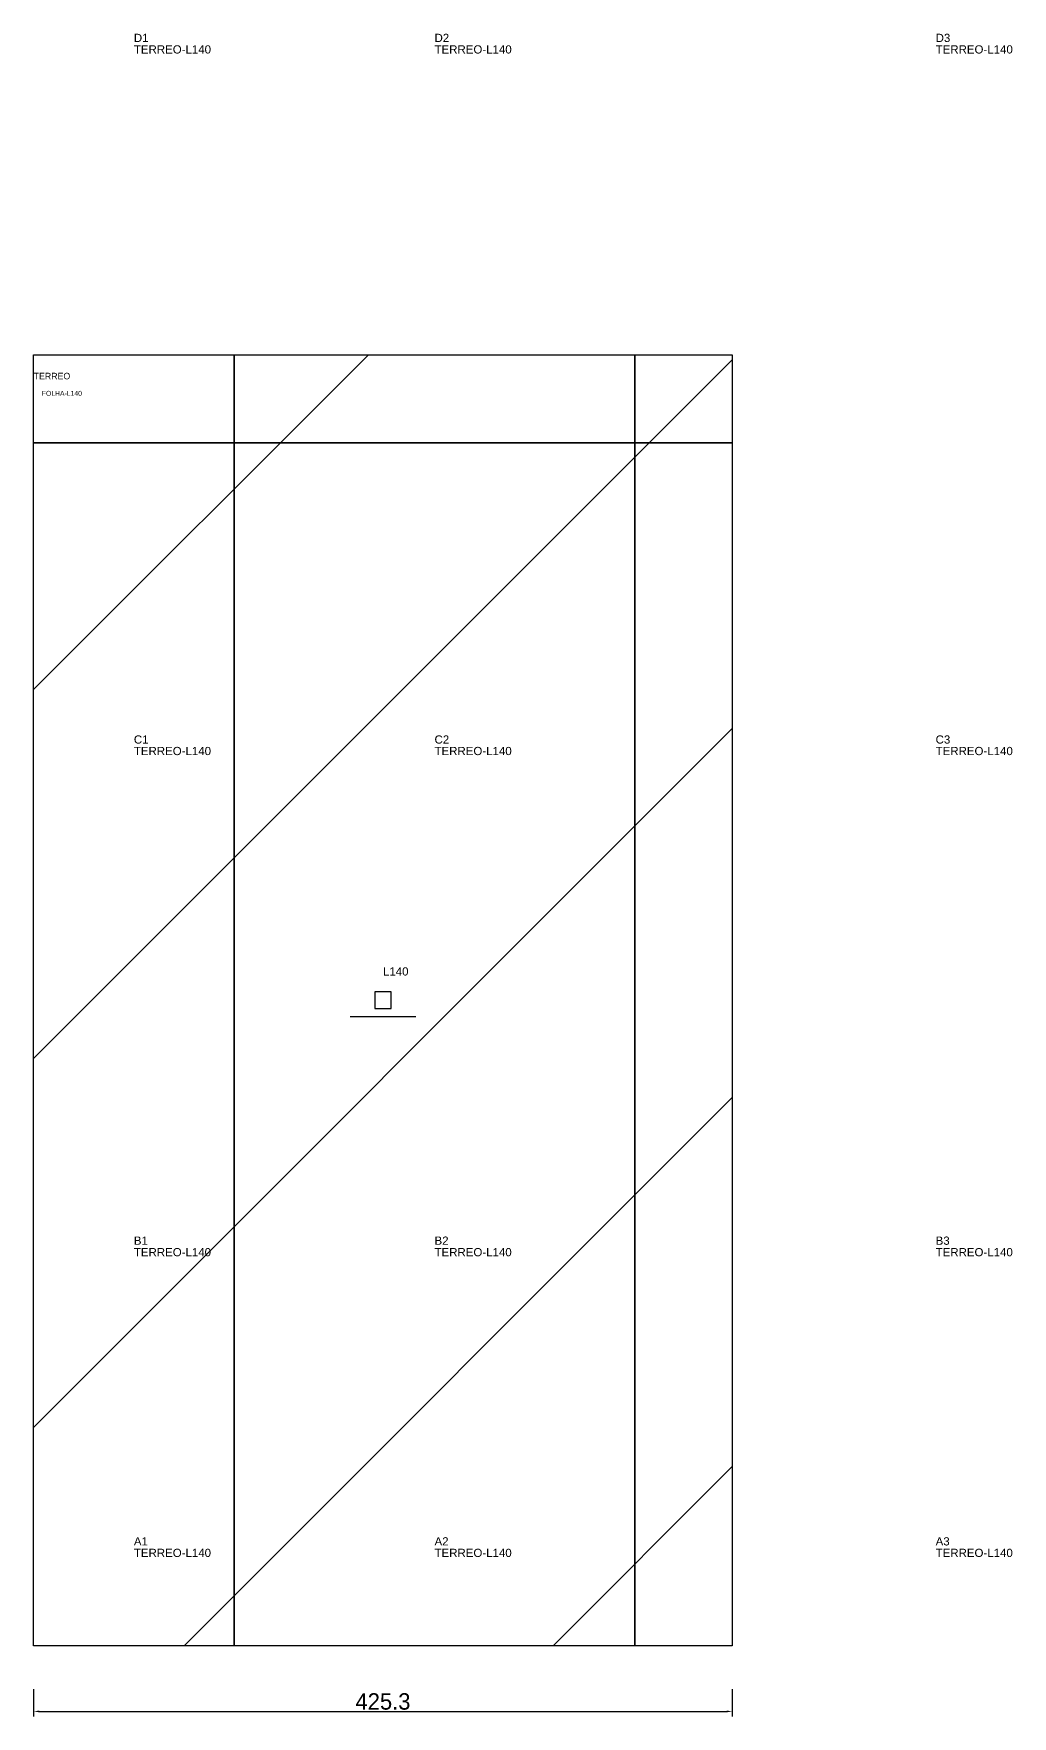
# Model space of a CAD drawing. Header units: metres. Extents: x 222 to 818, y -627 to 1617.
# Drawn here: x 222 to 818, y -627 to 397 of the extents above; entities that cross this region are included whole.
import ezdxf

# ---------------------------------------------------------------- set-up
doc = ezdxf.new("R2010")
doc.units = ezdxf.units.M
for name, color, linetype in [('3', 3, 'CONTINUOUS'), ('AUX00', 7, 'CONTINUOUS'), ('COTA', 241, 'CONTINUOUS'), ('FOLHA', 255, 'CONTINUOUS'), ('Hachura', 251, 'CONTINUOUS'), ('NOMENCLATURA', 7, 'CONTINUOUS'), ('Nível', 160, 'CONTINUOUS'), ('Painéis', 200, 'CONTINUOUS'), ('Pilares', 5, 'CONTINUOUS'), ('SARR_2.2x7', 40, 'CONTINUOUS')]:
    doc.layers.add(name, color=color, linetype=linetype)
doc.styles.add('ARIAL', font='Arial.ttf')
doc.styles.add('STR_STANDARD', font='arial.ttf')
doc.dimstyles.new('EZ DXF', dxfattribs={"dimtxt": 10, "dimasz": 3.5, "dimexe": 3, "dimexo": 1.5, "dimgap": 1, "dimtad": 1, "dimdec": 1, "dimdsep": 46, "dimcen": 2.5, "dimazin": 3, "dimtfac": 1, "dimtmove": 0, "dimatfit": 3})

msp = doc.modelspace()

# ---------------------------------------------------------------- hatches: boundary and pattern name
at = {"layer": 'Hachura'}
h = msp.add_hatch(dxfattribs=at)
h.set_pattern_fill('ANSI31', scale=50)
h.paths.add_polyline_path([(222.2, 201.5), (647.45, 201.5), (647.45, -584.18), (222.2, -584.18)])
h = msp.add_hatch(dxfattribs=at)
h.set_pattern_fill('ANSI31', scale=50)
h.paths.add_polyline_path([(222.2, 201.5), (647.45, 201.5), (647.45, -584.18), (222.2, -584.18)])

# ---------------------------------------------------------------- linework, layer by layer
at = {"layer": '3'}
for points in [[(344.2, -584.18), (344.2, 201.5)], [(344.2, -584.18), (344.2, 201.5)], [(588.2, -584.18), (588.2, 201.5)], [(588.2, -584.18), (588.2, 201.5)], [(222.2, 147.82), (647.45, 147.82)], [(222.2, 147.82), (647.45, 147.82)]]:
    msp.add_lwpolyline(points, close=True, dxfattribs=at)
at = {"layer": 'Painéis', "color": 200}
for p, q in [((222.2, 201.5), (647.45, 201.5)), ((222.2, -584.18), (222.2, 201.5)), ((222.2, 201.5), (647.45, 201.5)), ((222.2, -584.18), (222.2, 201.5)), ((647.45, 201.5), (647.45, -584.18)), ((647.45, 201.5), (647.45, -584.18)), ((647.45, -584.18), (222.2, -584.18)), ((647.45, -584.18), (222.2, -584.18))]:
    msp.add_line(p, q, dxfattribs=at)
at = {"layer": 'Pilares'}
msp.add_lwpolyline([(429.83, -196.34), (439.83, -196.34), (439.83, -186.34), (429.83, -186.34)], close=True, dxfattribs=at)
msp.add_lwpolyline([(429.83, -196.34), (439.83, -196.34), (439.83, -186.34), (429.83, -186.34)], close=True, dxfattribs=at)
at = {"layer": 'SARR_2.2x7'}
msp.add_line((414.83, -201.34), (454.83, -201.34), dxfattribs=at)
msp.add_line((414.83, -201.34), (454.83, -201.34), dxfattribs=at)

# ---------------------------------------------------------------- texts
at = {"layer": '3', "style": 'STR_STANDARD'}
for s, p in [('D1', (283.2, 391.82)), ('D1', (283.2, 391.82)), ('D2', (466.2, 391.82)), ('D2', (466.2, 391.82)), ('D3', (771.2, 391.82)), ('D3', (771.2, 391.82)), ('C1', (283.2, -35.18)), ('C1', (283.2, -35.18)), ('C2', (466.2, -35.18)), ('C2', (466.2, -35.18)), ('C3', (771.2, -35.18)), ('C3', (771.2, -35.18)), ('B1', (283.2, -340.18)), ('B1', (283.2, -340.18)), ('B2', (466.2, -340.18)), ('B2', (466.2, -340.18)), ('B3', (771.2, -340.18)), ('B3', (771.2, -340.18)), ('A1', (283.2, -523.18)), ('A1', (283.2, -523.18)), ('A2', (466.2, -523.18)), ('A2', (466.2, -523.18)), ('A3', (771.2, -523.18)), ('A3', (771.2, -523.18))]:
    msp.add_text(s, height=5, dxfattribs=at).set_placement(p)
at = {"layer": 'AUX00', "style": 'STR_STANDARD'}
for p in [(283.2, 384.82), (283.2, 384.82), (466.2, 384.82), (466.2, 384.82), (771.2, 384.82), (771.2, 384.82), (283.2, -42.18), (283.2, -42.18), (466.2, -42.18), (466.2, -42.18), (771.2, -42.18), (771.2, -42.18), (283.2, -347.18), (283.2, -347.18), (466.2, -347.18), (466.2, -347.18), (771.2, -347.18), (771.2, -347.18), (283.2, -530.18), (283.2, -530.18), (466.2, -530.18), (466.2, -530.18), (771.2, -530.18), (771.2, -530.18)]:
    msp.add_text('TERREO-L140', height=5, dxfattribs=at).set_placement(p)
at = {"layer": 'FOLHA'}
msp.add_text('FOLHA-L140', height=3, dxfattribs=at).set_placement((227.2, 176.5))
msp.add_text('FOLHA-L140', height=3, dxfattribs=at).set_placement((227.2, 176.5))
at = {"layer": 'NOMENCLATURA', "insert": (434.83, -171.34), "char_height": 5, "attachment_point": 1, "style": 'ARIAL'}
msp.add_mtext('L140', dxfattribs=at)
msp.add_mtext('L140', dxfattribs=at)
at = {"layer": 'Nível'}
msp.add_text('TERREO', height=4, dxfattribs=at).set_placement((222.2, 186.5))
msp.add_text('TERREO', height=4, dxfattribs=at).set_placement((222.2, 186.5))

# ---------------------------------------------------------------- dimensions: what is measured, and where the dimension line sits
at = {"layer": 'COTA'}
msp.add_linear_dim(base=(222.2, -624.17507353), p1=(222.2, -609.17507353), p2=(647.45, -609.17507353), dimstyle='EZ DXF', dxfattribs=at).render()
msp.add_linear_dim(base=(222.2, -624.17507353), p1=(222.2, -609.17507353), p2=(647.45, -609.17507353), dimstyle='EZ DXF', dxfattribs=at).render()

doc.saveas('drawing.dxf')
